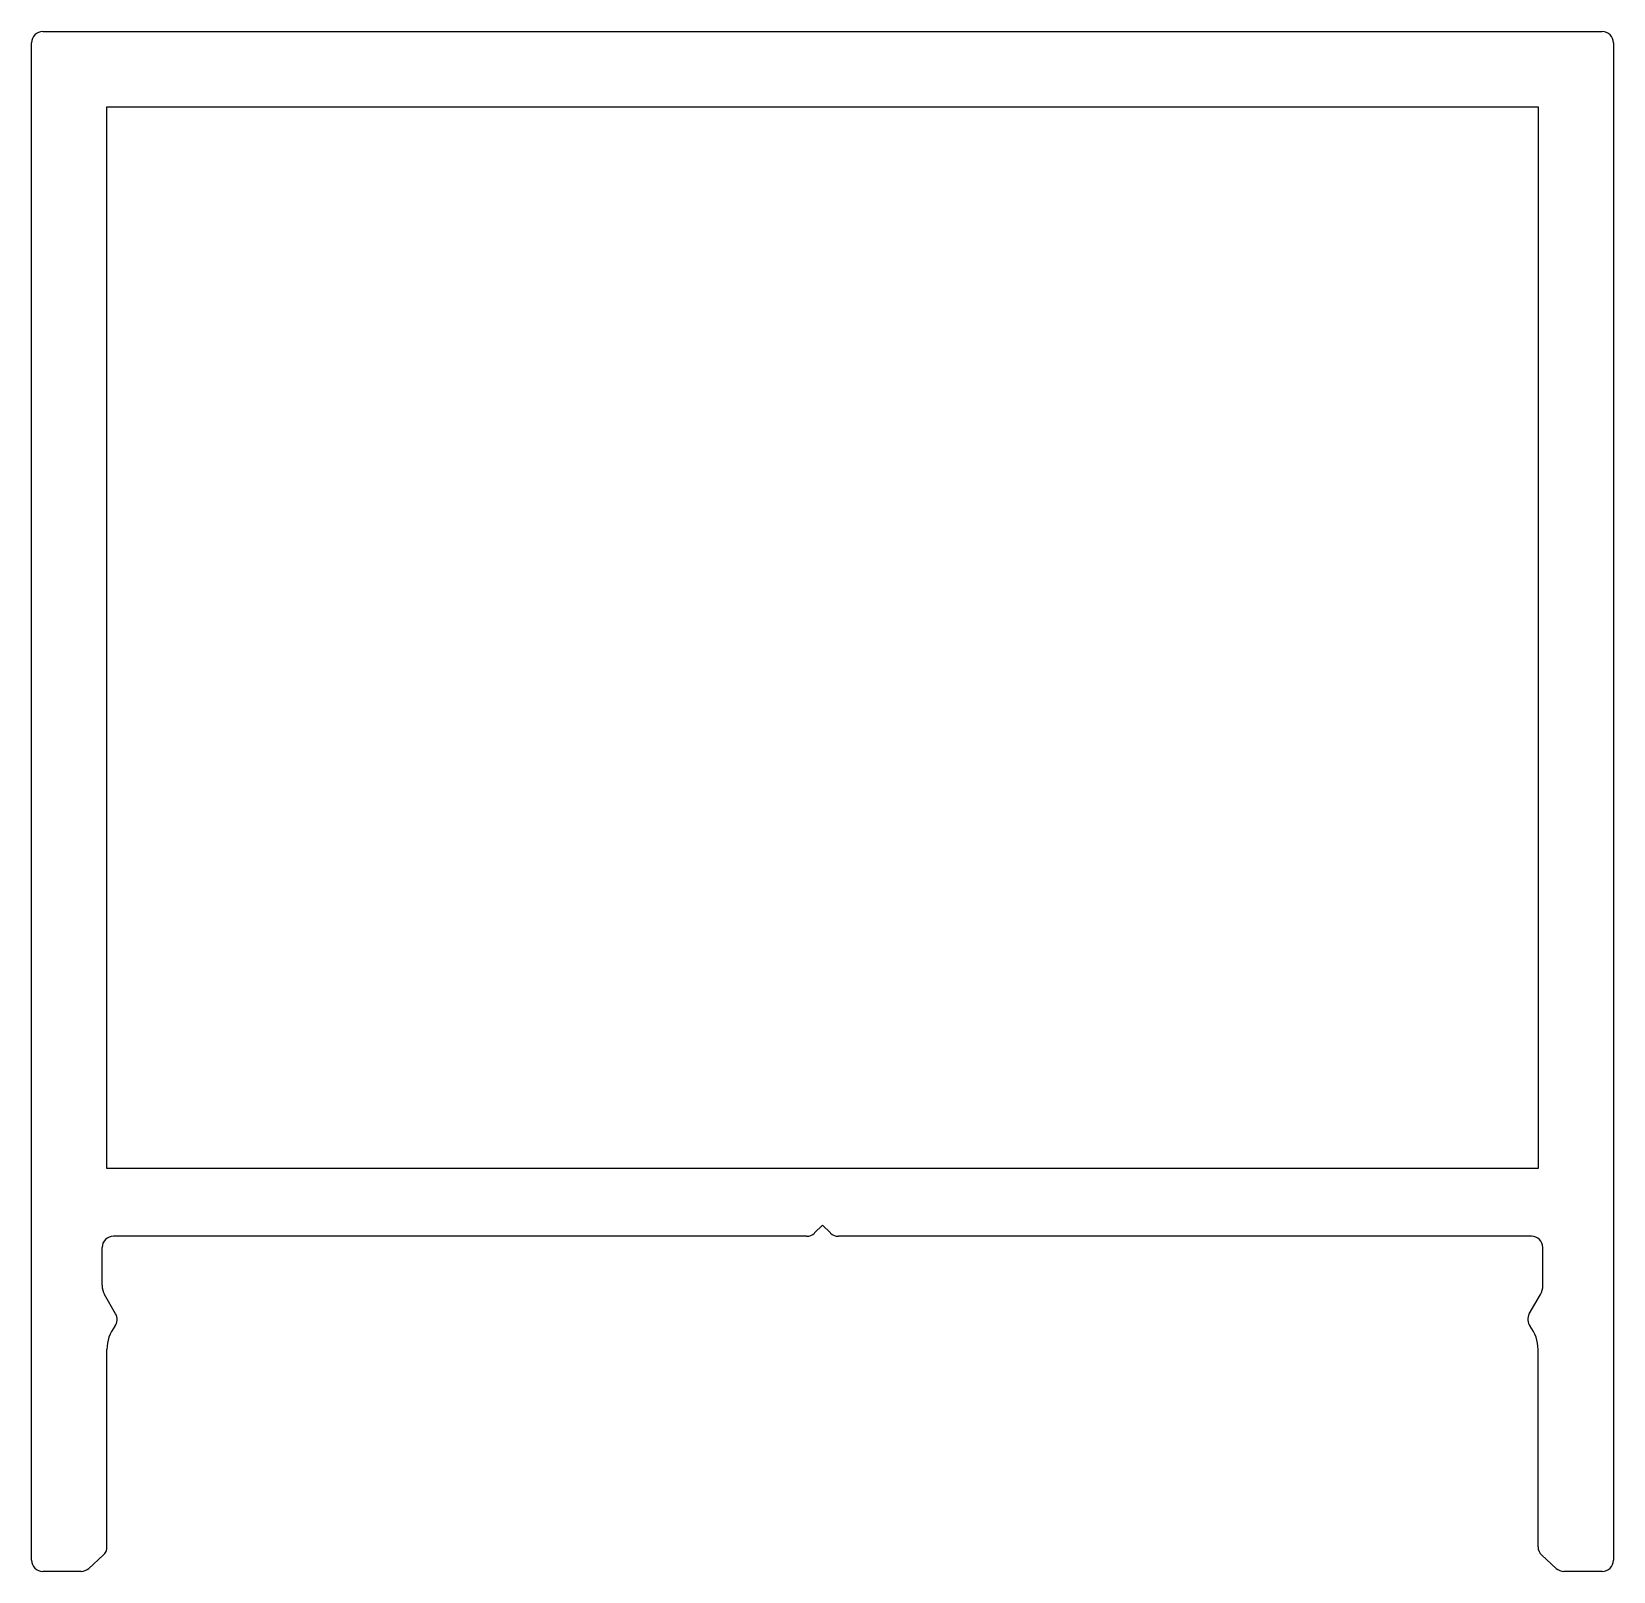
# Model space of a CAD drawing. Extents: x 637.8 to 679.8, y 554 to 594.9.
import ezdxf

# ---------------------------------------------------------------- set-up
doc = ezdxf.new("R2010")
doc.units = 0
doc.layers.get('0').update_dxf_attribs({"linetype": 'CONTINUOUS'})

msp = doc.modelspace()

# ---------------------------------------------------------------- linework, layer by layer
for p, q in [((638.119, 594.942), (679.519, 594.942)), ((637.819, 554.342), (637.819, 594.642)), ((679.819, 594.642), (679.819, 554.342)), ((639.819, 592.942), (677.819, 592.942)), ((639.819, 564.742), (639.819, 592.942)), ((677.819, 592.942), (677.819, 564.742)), ((677.819, 564.742), (639.819, 564.742)), ((658.819, 563.242), (658.607, 563.03)), ((659.031, 563.03), (658.819, 563.242)), ((658.394, 562.942), (639.99, 562.942)), ((677.647, 562.942), (659.243, 562.942)), ((639.69, 561.642), (639.69, 562.642)), ((677.947, 561.642), (677.947, 562.642)), ((640.05, 560.884), (639.757, 561.392)), ((677.587, 560.884), (677.88, 561.392)), ((639.819, 554.694), (639.819, 559.939)), ((677.819, 554.694), (677.819, 559.939)), ((639.722, 554.474), (639.338, 554.121)), ((677.916, 554.474), (678.3, 554.121)), ((639.135, 554.042), (638.119, 554.042)), ((679.519, 554.042), (678.503, 554.042))]:
    msp.add_line(p, q)
for centre, radius, start, end in [((638.119, 594.642), 0.3, 90, 180), ((679.519, 594.642), 0.3, 0, 90), ((639.99, 562.642), 0.3, 90, 180), ((658.394, 563.242), 0.3, 270, 315), ((659.243, 563.242), 0.3, 225, 270), ((677.647, 562.642), 0.3, 0, 90), ((640.19, 561.642), 0.5, 180, 210), ((677.447, 561.642), 0.5, 330, 0), ((639.79, 560.734), 0.3, 322.2825, 30), ((677.847, 560.734), 0.3, 150, 217.7175), ((640.819, 559.939), 1, 142.2825, 180), ((676.819, 559.939), 1, 0, 37.7175), ((639.519, 554.694), 0.3, 312.5737, 0), ((678.119, 554.694), 0.3, 180, 227.4263), ((638.119, 554.342), 0.3, 180, 270), ((639.135, 554.342), 0.3, 270, 312.5737), ((678.503, 554.342), 0.3, 227.4263, 270), ((679.519, 554.342), 0.3, 270, 0)]:
    msp.add_arc(centre, radius, start, end)

doc.saveas('drawing.dxf')
